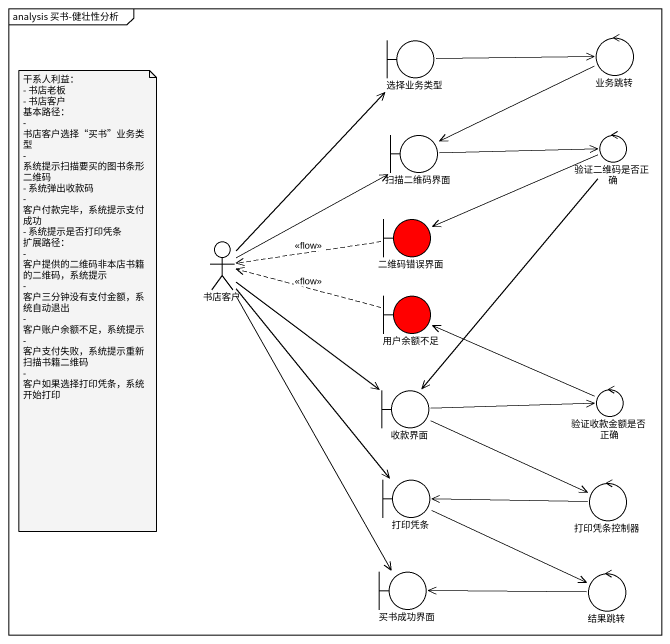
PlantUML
@startuml
mainframe analysis 买书-健壮性分析
boundary 选择业务类型
control 业务跳转
boundary 扫描二维码界面
control 验证二维码是否正确
actor 书店客户
boundary 二维码错误界面 #FF0000
boundary 用户余额不足 #FF0000
boundary 收款界面
control 验证收款金额是否正确
boundary 打印凭条
control 打印凭条控制器
boundary 买书成功界面
control 结果跳转
选择业务类型 -right-> 业务跳转
业务跳转 -left-> 扫描二维码界面
扫描二维码界面 -right-> 验证二维码是否正确
验证二维码是否正确 -left-> 二维码错误界面
验证二维码是否正确 --> 收款界面
书店客户 -up-> 选择业务类型
书店客户 -up-> 扫描二维码界面
书店客户 --> 收款界面
书店客户 --> 打印凭条
书店客户 --> 买书成功界面
二维码错误界面 .left.> 书店客户 : <<flow>>
用户余额不足 .left.> 书店客户 : <<flow>>
收款界面 -right-> 验证收款金额是否正确
收款界面 -right-> 打印凭条控制器
验证收款金额是否正确 -left-> 用户余额不足
打印凭条 -right-> 结果跳转
打印凭条控制器 -left-> 打印凭条
结果跳转 -left-> 买书成功界面
note as N1
  干系人利益：
  - 书店老板
  - 书店客户
  基本路径：
  - 书店客户选择“买书”业务类型
  - 系统提示扫描要买的图书条形二维码
  - 系统弹出收款码
  - 客户付款完毕，系统提示支付成功
  - 系统提示是否打印凭条
  扩展路径：
  - 客户提供的二维码非本店书籍的二维码，系统提示
  - 客户三分钟没有支付金额，系统自动退出
  - 客户账户余额不足，系统提示
  - 客户支付失败，系统提示重新扫描书籍二维码
  - 客户如果选择打印凭条，系统开始打印
end note
@enduml
